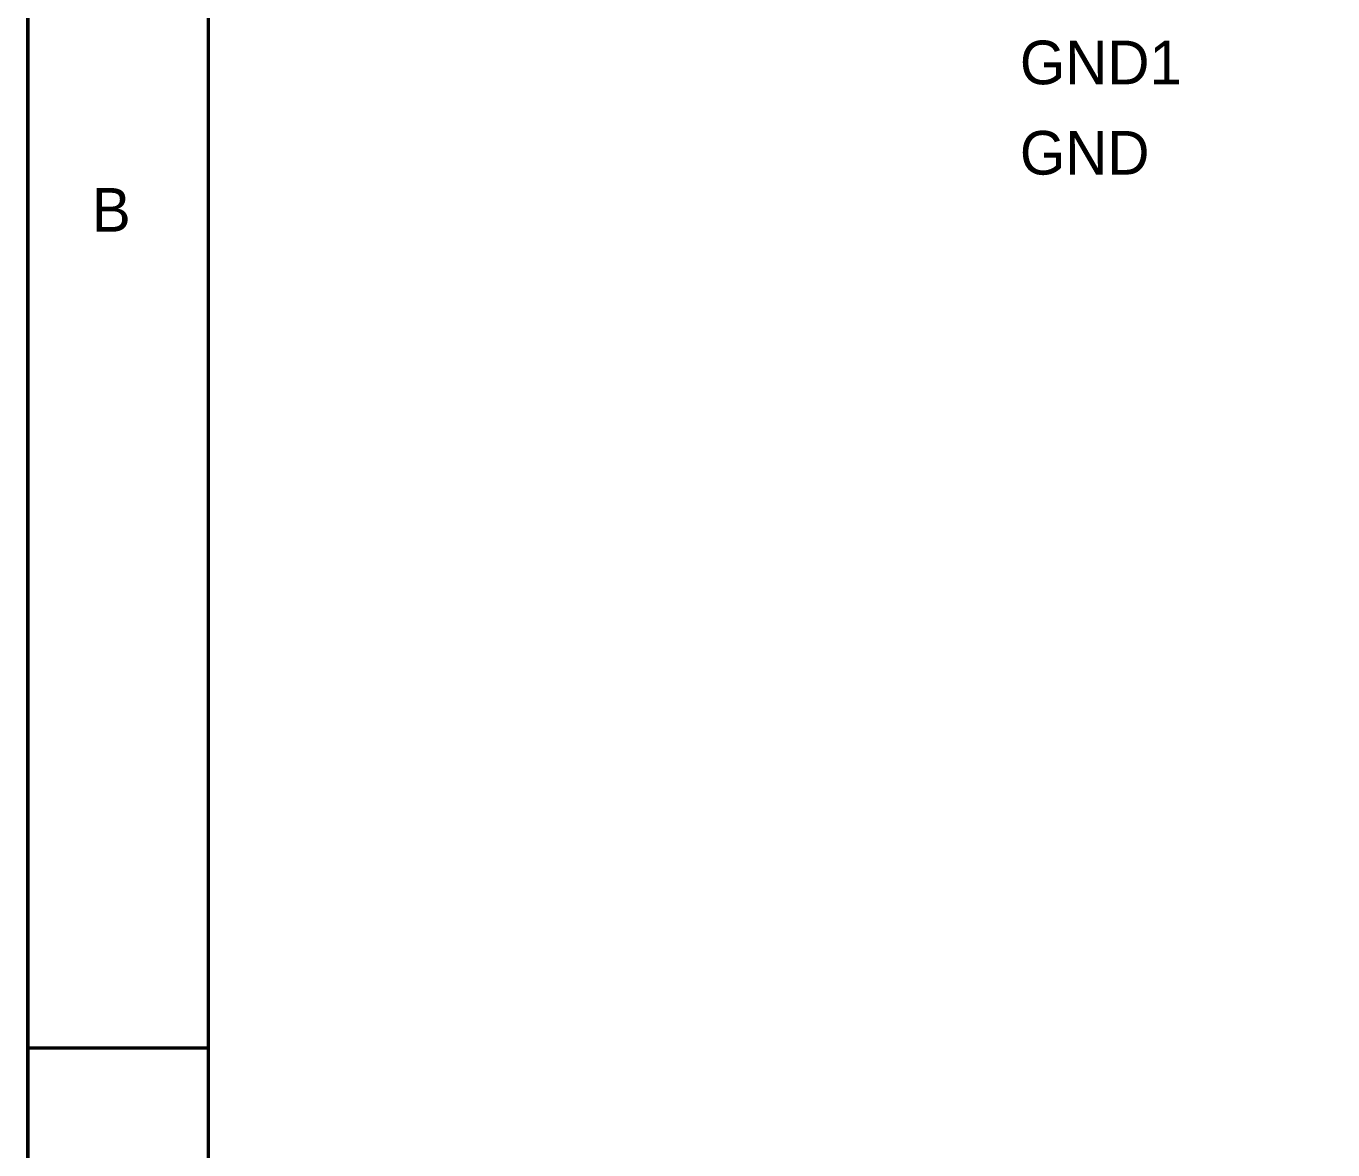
# Model space of a CAD drawing. Header units: millimetres. Extents: x 0 to 9.5, y 0 to 7.5.
# Drawn here: x -0.001 to 1.448, y 3.637 to 4.883 of the extents above; entities that cross this region are included whole.
import ezdxf

# ---------------------------------------------------------------- set-up
doc = ezdxf.new("R2010")
doc.units = ezdxf.units.MM
doc.header["$MEASUREMENT"] = 0
doc.layers.add('Sheet', color=255, linetype='Continuous')

msp = doc.modelspace()

# ---------------------------------------------------------------- linework, layer by layer
at = {"layer": 'Sheet', "const_width": 0.0039}
for points in [[(0.0008, 7.5), (0.0008, 0), (9.4996, 0), (9.4996, 7.5), (0.0008, 7.5), (0.0008, 7.5)], [(0.0008, 7.5), (9.4996, 7.5), (9.4996, 0), (0.0008, 0), (0.0008, 7.5)], [(0.2009, 7.2999), (0.2009, 0.1997), (9.2995, 0.1997), (9.2995, 7.2999), (0.2009, 7.2999), (0.2009, 7.2999)], [(0.2009, 7.2999), (9.2995, 7.2999), (9.2995, 0.1997), (0.2009, 0.1997), (0.2009, 7.2999)]]:
    msp.add_lwpolyline(points, close=True, dxfattribs=at)
msp.add_lwpolyline([(0.0008, 3.75), (0.2007, 3.75)], dxfattribs=at)

# ---------------------------------------------------------------- texts
at = {"layer": 'Sheet'}
for s, height, p in [('GND1', 0.04837, (1.1006, 4.8182)), ('GND', 0.04837, (1.1006, 4.7181)), ('B', 0.0484, (0.0717, 4.6548))]:
    msp.add_text(s, height=height, dxfattribs=at).set_placement(p)

doc.saveas('drawing.dxf')
